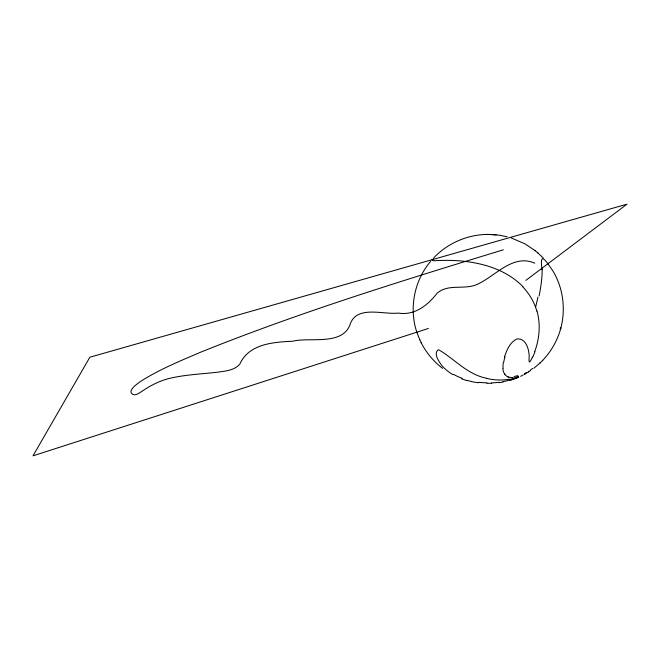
<?xml version="1.0" encoding="UTF-8"?>
<svg xmlns="http://www.w3.org/2000/svg" width="660" height="660" viewBox="0 0 660 660"><rect width="100%" height="100%" fill="white"/><g stroke="black" fill="none" stroke-linecap="round" stroke-linejoin="round"><path stroke-width="0.99" d="M539.129 295.861L539.5 293.956A69.366 19.033 -71.5 0 0 542.149 269.478M560.629 328.985C565.867 309.655 563.343 288.205 552.932 271.004C546.117 261.212 539.212 249.934 542.058 269.635M560.885 327.979C557.642 340.189 551.224 351.524 542.446 360.608M504.446 357.035C506.69 350.295 509.743 342.688 516.367 339.248A6.163 4.843 -38.4 0 1 518.215 338.827C526.342 339.306 528.858 349.264 529.205 356.012C528.792 362.637 528.891 364.955 532.471 357.035M560.563 329.216L560.389 329.662L560.315 327.764M534.748 351.508C539.484 338.654 540.763 324.308 536.992 311.041M430.633 261.335C414.2 280.64 408.746 308.575 416.963 332.599M433.859 257.738C447.925 242.905 468.22 234.267 488.664 234.432M540.185 362.843L533.791 368.296M542.726 360.327L539.641 363.363M525.847 280.393L627 204.163L89.859 357.225L33 455.837L428.34 328.482M525.426 373.717L524.065 374.558L528.462 371.893M433.727 258.786C429.099 260.634 434.42 261.038 436.54 260.576C444.626 260.254 452.743 260.254 460.812 260.972C483.376 262.96 506.814 270.047 522.951 286.712M523 375.111L520.616 376.315M517.176 377.759C522.481 374.665 512.812 380.498 511.376 379.624M517.201 377.668L515.798 378.32M511.665 379.896L509.875 380.449M503.357 249.802C401.453 280.896 299.475 312.403 200.574 352.217C180.114 361.012 159.299 369.46 140.456 381.472C136.966 384.301 132.47 386.719 130.944 391.223L131.15 392.873C134.252 397.526 139.697 392.609 142.923 390.671C151.528 384.813 161.065 380.218 171.27 377.982C186.409 374.599 201.952 373.997 217.305 372.232C225.142 371.044 234.448 370.615 239.877 363.998C248.968 343.802 273.265 342.169 292.603 341.228C309.358 336.922 341.608 345.931 349.882 325.075C356.02 304.623 383.179 314.944 398.252 313.071C414.678 315.793 427.68 305.283 437.102 293.254C448.47 283.14 465.193 290.515 478.087 283.957C495.99 275.55 512.993 253.704 534.757 263.167M517.737 377.058L518.405 376.852L513.265 378.37M503.225 382.008L499.24 382.635M491.766 383.27L486.89 383.336M512.515 377.908L513.067 377.891M491.147 234.482L499.562 235.24L507.169 236.783M487.88 234.415L496.171 234.811M478.401 382.784L471.537 381.678M486.643 378.254C467.701 374.665 454.822 359.32 439.082 349.973A5.791 2.797 45.2 0 0 437.91 349.948C433.48 353.875 438.851 361.259 441.441 365.046A57.123 38.42 -5.9 0 0 453.024 374.674M466.496 380.449L461.654 378.865M511.335 237.963L525.112 243.928L535.301 250.75M508.068 377.017L508.604 377.248M421.237 342.82C426.294 352.803 433.686 361.556 442.571 368.346M537.545 252.615L543.312 258.101M534.757 250.305L538.09 253.069M504.52 373.659L504.875 374.236M417.054 332.887L419.81 339.842M419.677 339.578L421.369 343.084M537.949 297.041A67.988 14.899 -72.9 0 1 535.664 306.933M532.587 368.387A71.462 49.747 33.2 0 1 530.343 370.252M530.516 370.417A72.039 50.663 37.8 0 1 528.511 371.943M526.193 372.463A40.194 8.498 0.6 0 1 524.7 373.659M515.13 378.139A32.208 11.22 -4.5 0 1 511.038 379.624M509.388 380.152A36.877 14.792 -1.8 0 1 502.879 381.645M499.026 382.28A41.341 19.099 -0.1 0 1 491.692 382.899M486.915 382.816A46.15 24.346 0.3 0 1 478.591 382.297M471.644 381.505A51.233 30.962 -1.3 0 1 466.628 380.284M462.165 378.312A55.399 35.83 -3.5 0 1 453.469 374.352M509.635 379.162A74.002 62.469 69.9 0 1 486.626 378.394M513.356 378.617A74.695 61.446 55.7 0 1 509.726 379.442M517.91 376.81A28.636 9.512 -37.1 0 1 516.994 377.075M517.869 375.548A32.076 11.896 -40.2 0 1 514.09 376.505M512.754 377.536A37.579 15.98 -46.6 0 1 508.736 377.075M508.142 376.918A40.425 17.597 -49.5 0 1 504.801 374.311M504.446 373.741A42.372 18.364 -51.7 0 1 502.821 368.593M503.085 368.371A43.131 18.497 -52.7 0 1 503.316 362.464M503.737 362.183A41.3 17.853 -52.3 0 1 505.032 356.746M534.98 351.755A72.064 43.511 83 0 1 532.669 357.291M522.786 286.861A58.501 54.697 25.7 0 1 536.836 311.075"/></g></svg>
